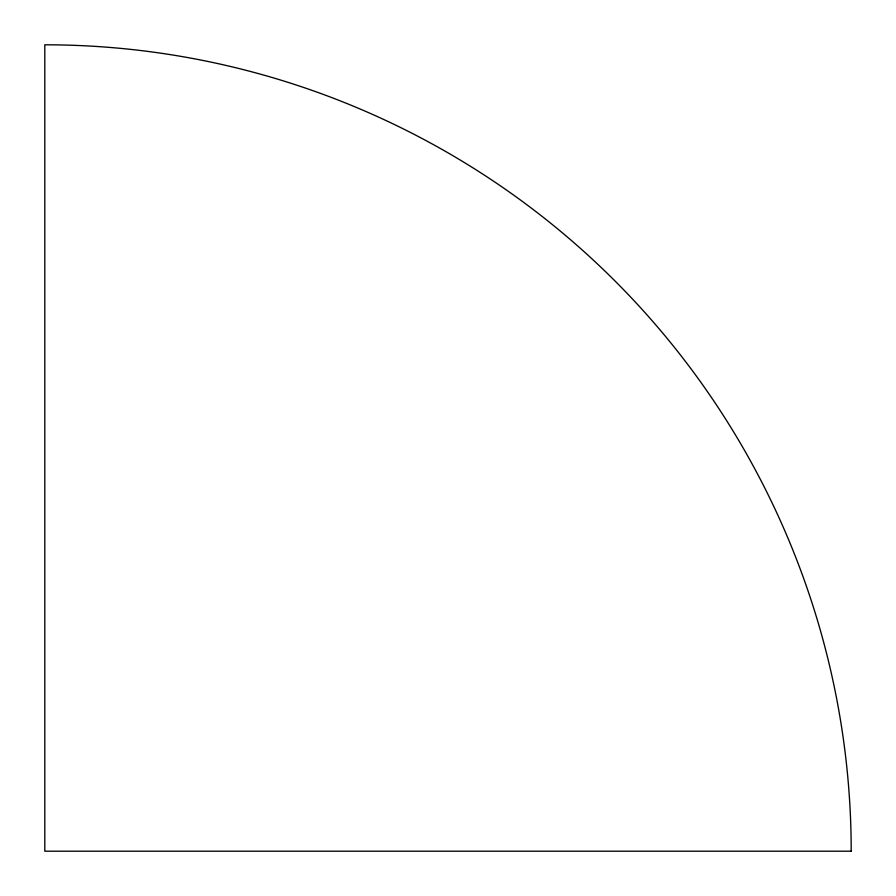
<?xml version="1.0" encoding="UTF-8"?>
<svg xmlns="http://www.w3.org/2000/svg" width="896" height="896" viewBox="0 0 896 896"><rect width="100%" height="100%" fill="white"/><g stroke="black" fill="none" stroke-linecap="round" stroke-linejoin="round"><path stroke-width="1.34" d="M851.2 851.2L44.8 851.2L44.8 44.8A806.4 806.4 0 0 1 851.2 851.2"/></g></svg>
